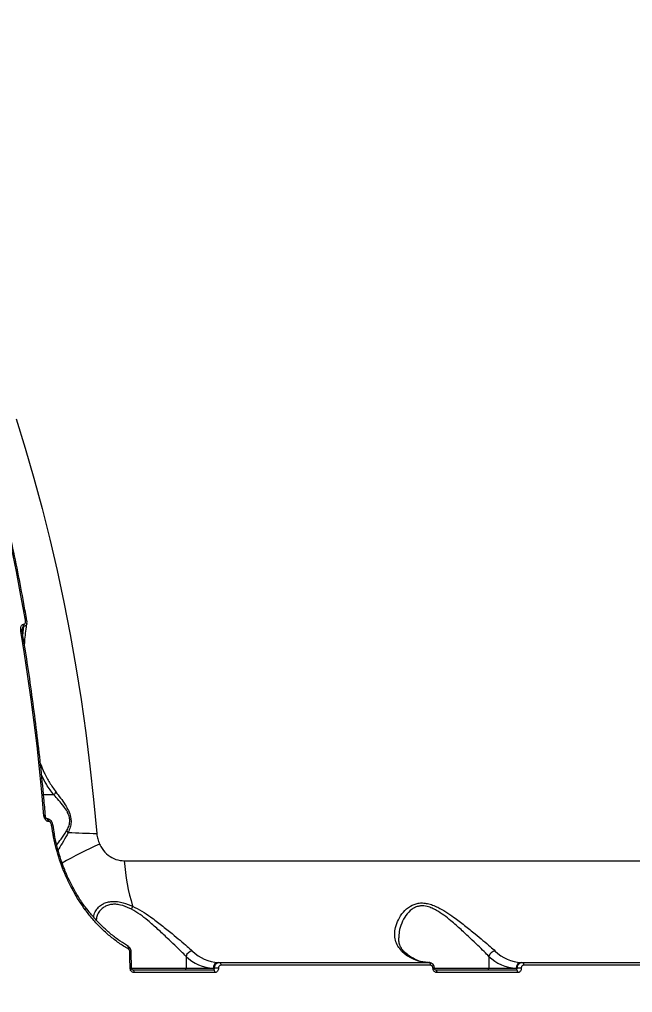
# Model space of a CAD drawing. Header units: millimetres. Extents: x -7735 to 7893, y -6545 to 6034.
# Drawn here: x 3517.8 to 3726.1, y 273.9 to 604.4 of the extents above; entities that cross this region are included whole.
import ezdxf

# ---------------------------------------------------------------- set-up
doc = ezdxf.new("R2010")
doc.units = ezdxf.units.MM
doc.layers.add('DIKOM_ОБЪЕКТ', color=7, linetype='Continuous')
doc.layers.add('DIKOM_РАЗМЕР_ОБЪЕКТА', color=7, linetype='Continuous')
doc.styles.add('style1', font='arial.ttf', dxfattribs={"width": 0.8})
doc.dimstyles.new('1-50', dxfattribs={"dimtxt": 300, "dimasz": 200, "dimexe": 100, "dimexo": 0, "dimgap": 100, "dimtad": 1, "dimtxsty": 'style1', "dimcen": 200, "dimclrd": 7, "dimclre": 7, "dimclrt": 7, "dimadec": 1, "dimazin": 2, "dimtfac": 1, "dimtmove": 0, "dimatfit": 2, "dimfxl": 0, "dimlwd": 25, "dimlwe": 18, "dimarcsym": 0})

# ---------------------------------------------------------------- blocks, each defined once
blk = doc.blocks.new('*D0')
at = {"layer": 'Defpoints', "color": 0, "transparency": 16777216}
for p in [(5893.22, 882.1), (-4595.74, 266.13), (5893.22, -5840.17)]:
    blk.add_point(p, dxfattribs=at)
at = {"layer": 'DIKOM_РАЗМЕР_ОБЪЕКТА', "color": 7, "lineweight": 18, "transparency": 16777216}
for p, q in [((5893.22, 882.1), (5893.22, -5940.17)), ((-4595.74, 266.13), (-4595.74, -5940.17))]:
    blk.add_line(p, q, dxfattribs=at)
at = {"layer": 'DIKOM_РАЗМЕР_ОБЪЕКТА', "color": 7, "lineweight": 25, "transparency": 16777216}
blk.add_line((-4395.74, -5840.17), (5693.22, -5840.17), dxfattribs=at)
at = {"layer": 'DIKOM_РАЗМЕР_ОБЪЕКТА', "color": 7, "transparency": 16777216}
for points in [[(-4395.74, -5806.84), (-4395.74, -5873.51), (-4595.74, -5840.17)], [(5693.22, -5806.84), (5693.22, -5873.51), (5893.22, -5840.17)]]:
    blk.add_solid(points, dxfattribs=at)
at = {"layer": 'DIKOM_РАЗМЕР_ОБЪЕКТА', "color": 7, "transparency": 16777216, "insert": (648.74, -5587), "char_height": 300, "attachment_point": 5, "style": 'style1'}
blk.add_mtext('10450', dxfattribs=at)

msp = doc.modelspace()

# ---------------------------------------------------------------- linework, layer by layer
at = {"layer": 'DIKOM_ОБЪЕКТ', "color": 7, "linetype": 'Continuous', "lineweight": 15}
for p, q in [((3519.194, 398.331), (3518.833, 396.329)), ((3519.031, 395.147), (3519.298, 398.331)), ((3519.298, 398.331), (3519.194, 398.331)), ((3519.197, 398.978), (3519.301, 398.978)), ((3529.522, 341.042), (3526.022, 341.042)), ((3527.196, 332.872), (3527.136, 332.872)), ((3527.705, 332.029), (3527.624, 332.029)), ((3529.216, 330.711), (3529.216, 330.716)), ((3553.438, 318.628), (3853.446, 318.628)), ((3555.918, 282.145), (3555.788, 287.765)), ((3574.433, 286.176), (3574.433, 282.125)), ((3677.293, 286.176), (3677.293, 282.125)), ((3555.887, 282.125), (3574.433, 282.125)), ((3556.232, 281.625), (3583.661, 281.625)), ((3574.433, 282.125), (3583.701, 282.125)), ((3583.701, 282.125), (3584.062, 282.125)), ((3585.416, 284.125), (3585.756, 284.125)), ((3585.756, 284.125), (3656.9, 284.125)), ((3657.415, 283.166), (3586.27, 283.166)), ((3658.747, 282.125), (3677.293, 282.125)), ((3659.092, 281.625), (3686.521, 281.625)), ((3677.293, 282.125), (3686.562, 282.125)), ((3686.562, 282.125), (3686.922, 282.125)), ((3688.276, 284.125), (3688.616, 284.125)), ((3688.616, 284.125), (3759.761, 284.125)), ((3760.275, 283.166), (3689.13, 283.166)), ((3584.176, 280.66), (3556.746, 280.66)), ((3687.036, 280.66), (3659.606, 280.66))]:
    msp.add_line(p, q, dxfattribs=at)
at = {"layer": 'DIKOM_ОБЪЕКТ', "color": 7, "linetype": 'Continuous', "lineweight": 15, "flags": 128}
for points in [[(3516.727, 468.765), (3519.832, 458.795), (3522.78, 448.645), (3525.566, 438.326), (3528.189, 427.847), (3530.647, 417.217), (3532.936, 406.446), (3535.055, 395.545), (3537.002, 384.524), (3538.774, 373.392), (3540.372, 362.161), (3541.791, 350.84), (3543.033, 339.441), (3544.095, 327.973)], [(3519.853, 400.437), (3518.364, 408.72), (3516.785, 416.94), (3515.119, 425.095), (3513.365, 433.18), (3511.524, 441.193), (3509.598, 449.129), (3507.587, 456.985), (3505.492, 464.758)], [(3520.35, 400.288), (3520.345, 400.307), (3520.306, 400.351), (3520.235, 400.388), (3520.133, 400.415), (3520.004, 400.431), (3519.853, 400.437)], [(3526.177, 333.971), (3525.466, 341.923), (3524.677, 349.846), (3523.809, 357.739), (3522.864, 365.598), (3521.841, 373.42), (3520.74, 381.202), (3519.563, 388.942), (3518.309, 396.637)], [(3518.806, 396.492), (3518.804, 396.499), (3518.772, 396.546), (3518.703, 396.585), (3518.6, 396.613), (3518.467, 396.631), (3518.309, 396.637)], [(3527.108, 332.872), (3527.111, 332.872), (3527.256, 332.834), (3527.389, 332.719), (3527.501, 332.536), (3527.581, 332.3), (3527.624, 332.029)], [(3527.196, 332.872), (3527.337, 332.834), (3527.47, 332.719), (3527.581, 332.536), (3527.662, 332.3), (3527.705, 332.029)], [(3540.462, 302.538), (3540.481, 302.497), (3540.475, 302.431), (3540.439, 302.347), (3540.376, 302.249), (3540.287, 302.139), (3540.176, 302.023)], [(3554.681, 289.522), (3554.768, 289.508), (3554.79, 289.499)], [(3554.79, 289.499), (3554.838, 289.463), (3554.888, 289.387), (3554.917, 289.284), (3554.923, 289.157), (3554.906, 289.011), (3554.868, 288.852), (3554.808, 288.684)], [(3555.433, 282.163), (3555.418, 282.867), (3555.404, 283.57), (3555.388, 284.274), (3555.372, 284.977), (3555.356, 285.68), (3555.338, 286.384), (3555.321, 287.087), (3555.302, 287.79)], [(3556.232, 281.625), (3556.33, 281.607), (3556.425, 281.552), (3556.512, 281.464), (3556.59, 281.345), (3556.654, 281.199), (3556.702, 281.032), (3556.734, 280.85), (3556.746, 280.66)], [(3583.661, 281.625), (3583.759, 281.607), (3583.854, 281.552), (3583.942, 281.464), (3584.019, 281.345), (3584.083, 281.199), (3584.132, 281.032), (3584.163, 280.85), (3584.176, 280.66)], [(3585.756, 284.125), (3585.854, 284.107), (3585.948, 284.053), (3586.035, 283.965), (3586.112, 283.847), (3586.176, 283.702), (3586.225, 283.536), (3586.257, 283.355), (3586.27, 283.166)], [(3656.9, 284.125), (3656.998, 284.107), (3657.093, 284.053), (3657.18, 283.965), (3657.257, 283.847), (3657.321, 283.702), (3657.37, 283.536), (3657.402, 283.355), (3657.415, 283.166)], [(3659.092, 281.625), (3659.19, 281.607), (3659.285, 281.552), (3659.372, 281.464), (3659.45, 281.345), (3659.514, 281.199), (3659.562, 281.032), (3659.594, 280.85), (3659.606, 280.66)], [(3686.521, 281.625), (3686.619, 281.607), (3686.714, 281.552), (3686.802, 281.464), (3686.879, 281.345), (3686.943, 281.199), (3686.992, 281.032), (3687.023, 280.85), (3687.036, 280.66)], [(3688.616, 284.125), (3688.714, 284.107), (3688.808, 284.053), (3688.895, 283.965), (3688.972, 283.847), (3689.036, 283.702), (3689.085, 283.536), (3689.117, 283.355), (3689.13, 283.166)]]:
    msp.add_lwpolyline(points, dxfattribs=at)
at = {"layer": 'DIKOM_ОБЪЕКТ', "color": 7, "linetype": 'Continuous', "lineweight": 15}
for centre, radius, start, end in [((3517.324, 398.662), 1.899, 349.96028, 9.57523), ((3517.434, 398.662), 1.894, 349.93206, 9.60346), ((3527.713, 342.963), 2.639, 313.27871, 339.97994), ((3526.323, 333.316), 0.671, 59.35652, 102.58003), ((3528.944, 329.837), 0.919, 72.77285, 103.17476), ((3532.281, 326.528), 2.77, 39.65916, 55.44566), ((3543.536, 456.413), 128.442, 265.92722, 270.24919), ((3618.656, 163.696), 176.698, 114.6198, 119.25314), ((3620.81, 323.089), 67.519, 183.78859, 197.11489), ((3532.591, 316.099), 0.878, 285.76553, 318.09128), ((3550.164, 304.684), 6.289, 336.47241, 346.52739), ((3555.452, 285.97), 1.827, 79.40743, 94.69224), ((3576.74, 285.613), 2.375, 93.66054, 166.28356), ((3585.89, 297.239), 13.122, 224.8593, 267.92855), ((3657.035, 297.239), 13.122, 224.85999, 267.92786), ((3647.769, 286.668), 1.316, 48.30077, 91.5241), ((3679.601, 285.612), 2.375, 93.66716, 166.28317), ((3688.75, 297.239), 13.122, 224.85999, 267.92786), ((3584.2, 295.895), 13.778, 224.86016, 267.92748), ((3687.059, 295.894), 13.778, 224.85884, 267.9288), ((3555.582, 279.711), 2.457, 82.14535, 93.48568), ((3573.966, 282.092), 0.468, 274.71732, 4.10034), ((3585.571, 282.258), 1.874, 94.73877, 184.05273), ((3585.385, 259.235), 22.929, 89.87964, 93.309), ((3658.441, 279.674), 2.494, 82.25149, 93.42171), ((3676.826, 282.092), 0.469, 274.74497, 4.04119), ((3688.43, 282.258), 1.874, 94.73619, 184.06319), ((3688.245, 259.22), 22.944, 89.88019, 93.3079)]:
    msp.add_arc(centre, radius, start, end, dxfattribs=at)
for points, knots in [([(3520.35, 400.288), (3520.013, 402.2), (3519.035, 407.745), (3517.3, 416.843), (3515.094, 427.538), (3512.737, 438.111), (3510.228, 448.554), (3507.969, 457.356), (3506.522, 462.65), (3506.002, 464.552)], [0, 0, 0, 0, 0.0864645, 0.2507431, 0.4150276, 0.5793139, 0.7436045, 0.9078977, 1, 1, 1, 1]), ([(3519.301, 398.978), (3519.368, 398.987), (3519.501, 399.004), (3519.678, 399.151), (3519.836, 399.432), (3519.918, 399.883), (3519.876, 400.247), (3519.853, 400.437)], [0, 0, 0, 0, 0.1206388, 0.2406577, 0.4168521, 0.6949838, 1, 1, 1, 1]), ([(3520.369, 399.281), (3520.378, 399.326), (3520.442, 399.624), (3520.431, 399.973), (3520.349, 400.259), (3520.34, 400.288)], [0, 0, 0, 0, 0.1377714, 0.9119958, 1, 1, 1, 1]), ([(3518.309, 396.637), (3518.276, 396.941), (3518.212, 397.529), (3518.352, 398.254), (3518.608, 398.703), (3518.887, 398.935), (3519.093, 398.963), (3519.197, 398.978)], [0, 0, 0, 0, 0.3047298, 0.5876175, 0.7664346, 0.8828635, 1, 1, 1, 1]), ([(3518.826, 396.493), (3518.807, 396.567), (3518.732, 396.869), (3518.745, 397.211), (3518.795, 397.404), (3518.801, 397.426)], [0, 0, 0, 0, 0.2252729, 0.9124366, 1, 1, 1, 1]), ([(3519.194, 398.331), (3519.179, 398.328), (3519.146, 398.324), (3519.089, 398.278), (3518.986, 398.133), (3518.864, 397.81), (3518.837, 397.51), (3518.821, 397.333)], [0, 0, 0, 0, 0.0453837, 0.1015413, 0.2032918, 0.5305294, 1, 1, 1, 1]), ([(3520.347, 399.266), (3520.328, 399.125), (3520.289, 398.839), (3520.021, 398.556), (3519.689, 398.373), (3519.431, 398.345), (3519.298, 398.331)], [0, 0, 0, 0, 0.2776604, 0.5635308, 0.7758825, 1, 1, 1, 1]), ([(3519.586, 391.657), (3519.6, 391.947), (3519.7, 394.075), (3519.954, 396.617), (3520.297, 398.869), (3520.357, 399.264)], [0, 0, 0, 0, 0.1151604, 0.844927, 1, 1, 1, 1]), ([(3526.665, 333.894), (3526.493, 335.886), (3525.992, 341.665), (3525.041, 351.188), (3523.76, 362.435), (3522.319, 373.609), (3520.749, 384.508), (3519.54, 392.115), (3518.883, 396.033), (3518.806, 396.492)], [0, 0, 0, 0, 0.0939961, 0.2725773, 0.4511649, 0.6297538, 0.8083443, 0.9775398, 1, 1, 1, 1]), ([(3524.971, 351.569), (3525.377, 350.558), (3526.268, 348.341), (3527.998, 345.139), (3529.459, 343.089), (3530.193, 342.06)], [0, 0, 0, 0, 0.29432318, 0.64579829, 1, 1, 1, 1]), ([(3529.522, 341.042), (3528.65, 342.206), (3527.086, 344.292), (3525.888, 346.677), (3525.358, 347.732)], [0, 0, 0, 0, 0.5579985, 1, 1, 1, 1]), ([(3533.852, 328.81), (3534.118, 329.294), (3534.62, 330.209), (3535.013, 331.808), (3534.878, 333.531), (3534.414, 334.677), (3533.749, 335.924), (3532.766, 337.354), (3531.211, 339.219), (3530.086, 340.434), (3529.522, 341.042)], [0, 0, 0, 0, 0.1298007, 0.2451283, 0.3384657, 0.4557904, 0.4772348, 0.6177219, 0.8086908, 1, 1, 1, 1]), ([(3530.193, 342.06), (3530.721, 341.374), (3531.783, 339.995), (3533.269, 337.896), (3534.519, 335.751), (3535.277, 333.722), (3535.44, 331.701), (3535.114, 329.908), (3534.654, 328.848), (3534.414, 328.296)], [0, 0, 0, 0, 0.1836393, 0.3692293, 0.5090715, 0.6522035, 0.7508542, 0.8702092, 1, 1, 1, 1]), ([(3527.624, 332.029), (3527.529, 332.038), (3527.31, 332.06), (3526.96, 332.26), (3526.598, 332.65), (3526.291, 333.244), (3526.217, 333.72), (3526.177, 333.971)], [0, 0, 0, 0, 0.1205454, 0.2783889, 0.4705572, 0.7208289, 1, 1, 1, 1]), ([(3527.139, 332.871), (3527.139, 332.87), (3527.141, 332.87), (3527.1, 332.891), (3527.038, 332.945), (3526.947, 333.051), (3526.832, 333.238), (3526.704, 333.57), (3526.658, 333.872), (3526.659, 334.056), (3526.659, 334.076)], [0, 0, 0, 0, 0.03750608, 0.10248965, 0.17875168, 0.26485168, 0.40873991, 0.62095718, 0.96005904, 1, 1, 1, 1]), ([(3529.203, 330.714), (3529.194, 330.801), (3529.15, 331.204), (3528.879, 331.826), (3528.38, 332.447), (3527.808, 332.775), (3527.389, 332.907), (3527.195, 332.872), (3527.194, 332.871)], [0, 0, 0, 0, 0.081719, 0.3759886, 0.6104886, 0.8127673, 0.9991567, 1, 1, 1, 1]), ([(3528.734, 330.733), (3528.7, 330.899), (3528.631, 331.226), (3528.402, 331.629), (3528.136, 331.891), (3527.898, 332.013), (3527.759, 332.024), (3527.705, 332.029)], [0, 0, 0, 0, 0.2734364, 0.5392792, 0.7386476, 0.8989015, 1, 1, 1, 1]), ([(3532.829, 315.254), (3531.92, 317.739), (3530.078, 322.772), (3529.186, 328.057), (3528.734, 330.733)], [0, 0, 0, 0, 0.4938408, 1, 1, 1, 1]), ([(3533.265, 315.521), (3533.153, 315.78), (3532.528, 317.237), (3531.603, 320.004), (3530.516, 323.806), (3529.718, 327.391), (3529.387, 329.707), (3529.242, 330.715)], [0, 0, 0, 0, 0.0540302, 0.3030882, 0.5536402, 0.8056, 1, 1, 1, 1]), ([(3530.494, 324.09), (3530.975, 324.699), (3532.046, 326.057), (3533.21, 327.831), (3533.852, 328.81)], [0, 0, 0, 0, 0.4484834, 1, 1, 1, 1]), ([(3534.414, 328.296), (3533.861, 327.257), (3532.755, 325.177), (3531.529, 323.3), (3531.024, 322.508), (3530.955, 322.4)], [0, 0, 0, 0, 0.4629149, 0.9266419, 1, 1, 1, 1]), ([(3544.095, 327.973), (3544.1, 327.915), (3544.158, 327.274), (3544.371, 326.021), (3544.817, 324.902), (3545.044, 324.331)], [0, 0, 0, 0, 0.0468206, 0.5142874, 1, 1, 1, 1]), ([(3545.044, 324.331), (3545.314, 323.812), (3546.07, 322.357), (3547.934, 320.433), (3550.573, 318.916), (3552.477, 318.725), (3553.438, 318.628)], [0, 0, 0, 0, 0.1529631, 0.4283726, 0.7114362, 1, 1, 1, 1]), ([(3540.176, 302.023), (3538.772, 304.059), (3535.931, 308.179), (3533.871, 312.877), (3532.829, 315.254)], [0, 0, 0, 0, 0.4941802, 1, 1, 1, 1]), ([(3540.494, 302.563), (3540.149, 303.016), (3539.033, 304.481), (3537.346, 307.16), (3535.457, 310.573), (3534.103, 313.376), (3533.448, 315.064), (3533.27, 315.522)], [0, 0, 0, 0, 0.117278, 0.3790633, 0.6408614, 0.9023837, 1, 1, 1, 1]), ([(3543.107, 299.426), (3543.105, 299.44), (3543.035, 300.091), (3543.46, 301.187), (3544.349, 302.638), (3545.548, 303.673), (3546.962, 304.395), (3548.471, 304.804), (3550.23, 304.912), (3552.616, 304.612), (3554.698, 303.917), (3556.068, 303.312), (3556.28, 303.219)], [0, 0, 0, 0, 0.0035358, 0.1675418, 0.2942492, 0.4242338, 0.5176105, 0.6133149, 0.7076956, 0.8056923, 0.9699585, 1, 1, 1, 1]), ([(3647.734, 287.983), (3647.233, 288.528), (3646.213, 289.637), (3645.47, 291.61), (3645.236, 293.739), (3645.537, 296.107), (3646.455, 298.685), (3648.099, 301.255), (3650.355, 303.299), (3652.743, 304.245), (3654.801, 304.374), (3656.465, 304.159), (3658.204, 303.638), (3660.296, 302.721), (3662.696, 301.337), (3665.743, 299.255), (3669.099, 296.689), (3672.431, 293.988), (3675.342, 291.562), (3677.681, 289.574), (3678.895, 288.481), (3679.449, 287.983)], [0, 0, 0, 0, 0.0545807, 0.1110305, 0.1659453, 0.2220121, 0.2890707, 0.3579593, 0.422672, 0.477404, 0.5047473, 0.5330978, 0.5623523, 0.5923814, 0.6398887, 0.6885839, 0.7592845, 0.8320589, 0.8901599, 0.9498675, 1, 1, 1, 1]), ([(3554.808, 288.684), (3553.725, 289.353), (3551.558, 290.69), (3548.484, 293.077), (3545.538, 295.753), (3542.737, 298.716), (3541.03, 300.92), (3540.176, 302.023)], [0, 0, 0, 0, 0.1976823, 0.3953807, 0.5930942, 0.7965498, 1, 1, 1, 1]), ([(3551.408, 291.834), (3551.347, 291.874), (3550.28, 292.586), (3548.319, 294.221), (3545.545, 296.736), (3542.965, 299.541), (3541.29, 301.506), (3540.537, 302.583), (3540.528, 302.596)], [0, 0, 0, 0, 0.0146848, 0.2594949, 0.505281, 0.7513821, 0.9969865, 1, 1, 1, 1]), ([(3555.931, 302.174), (3555.735, 302.272), (3554.486, 302.9), (3552.647, 303.6), (3550.539, 303.917), (3549.44, 303.867), (3548.378, 303.687), (3547.366, 303.367), (3546.068, 302.604), (3544.972, 301.5), (3544.142, 300.113), (3543.975, 299.094), (3543.891, 298.587)], [0, 0, 0, 0, 0.0313229, 0.200547, 0.2886491, 0.3801538, 0.3970751, 0.4935565, 0.5929472, 0.72667, 0.8640985, 1, 1, 1, 1]), ([(3574.433, 286.176), (3573.9, 286.716), (3572.759, 287.872), (3570.578, 289.983), (3567.936, 292.505), (3564.885, 295.357), (3561.781, 298.088), (3558.808, 300.482), (3556.898, 301.604), (3555.931, 302.174)], [0, 0, 0, 0, 0.1227047, 0.2624584, 0.4060139, 0.5749258, 0.7482642, 0.8723691, 1, 1, 1, 1]), ([(3556.28, 303.219), (3557.327, 302.696), (3559.423, 301.65), (3562.705, 299.373), (3566.167, 296.759), (3569.512, 294.034), (3572.42, 291.617), (3574.792, 289.599), (3576.018, 288.496), (3576.589, 287.983)], [0, 0, 0, 0, 0.1281545, 0.2567398, 0.4268131, 0.5968782, 0.7373095, 0.8775725, 1, 1, 1, 1]), ([(3677.293, 286.176), (3676.776, 286.7), (3675.654, 287.836), (3673.506, 289.917), (3670.876, 292.43), (3667.83, 295.275), (3664.818, 297.948), (3662.034, 300.164), (3659.89, 301.615), (3657.98, 302.6), (3656.149, 303.254), (3654.628, 303.398), (3653.288, 303.207), (3652.272, 302.881), (3650.653, 301.935), (3648.964, 300.099), (3647.561, 297.42), (3646.777, 294.794), (3646.7, 293.153), (3646.667, 292.456)], [0, 0, 0, 0, 0.06143201, 0.13314191, 0.20680266, 0.29393205, 0.38335374, 0.44062089, 0.49905211, 0.53304164, 0.56793913, 0.61789801, 0.63120497, 0.66237803, 0.69458632, 0.77153534, 0.8535171, 0.9377499, 1, 1, 1, 1]), ([(3554.843, 289.601), (3554.636, 289.714), (3553.453, 290.363), (3552.332, 291.169), (3551.408, 291.834)], [0, 0, 0, 0, 0.1745303, 1, 1, 1, 1]), ([(3648.675, 287.656), (3648.559, 287.753), (3648.113, 288.129), (3647.563, 288.901), (3647.004, 290.008), (3646.687, 291.195), (3646.68, 292.069), (3646.676, 292.453)], [0, 0, 0, 0, 0.0752301, 0.2906158, 0.5342464, 0.7957405, 1, 1, 1, 1]), ([(3555.771, 287.765), (3555.772, 287.852), (3555.775, 288.196), (3555.556, 288.752), (3555.169, 289.279), (3554.832, 289.449), (3554.704, 289.513)], [0, 0, 0, 0, 0.1191537, 0.4714921, 0.7998579, 1, 1, 1, 1]), ([(3555.302, 287.79), (3555.29, 287.903), (3555.265, 288.128), (3555.108, 288.428), (3554.94, 288.603), (3554.831, 288.67), (3554.808, 288.684)], [0, 0, 0, 0, 0.3067261, 0.613263, 0.9193615, 1, 1, 1, 1]), ([(3656.561, 284.125), (3656.291, 284.133), (3655.455, 284.155), (3654.057, 284.418), (3652.372, 285.036), (3650.717, 285.967), (3649.479, 286.897), (3648.799, 287.51), (3648.647, 287.647)], [0, 0, 0, 0, 0.1027316, 0.3181889, 0.5309252, 0.7384686, 0.9415054, 1, 1, 1, 1]), ([(3556.746, 280.66), (3556.652, 280.667), (3556.413, 280.685), (3556.048, 280.865), (3555.715, 281.205), (3555.485, 281.656), (3555.45, 281.994), (3555.433, 282.163)], [0, 0, 0, 0, 0.1406064, 0.3550985, 0.569887, 0.7848758, 1, 1, 1, 1]), ([(3556.205, 281.638), (3556.188, 281.638), (3556.16, 281.637), (3556.059, 281.724), (3555.981, 281.846), (3555.928, 282), (3555.912, 282.149), (3555.922, 282.235), (3555.925, 282.266)], [0, 0, 0, 0, 0.2756212, 0.4590183, 0.6094499, 0.762224, 0.9133172, 1, 1, 1, 1]), ([(3583.661, 281.625), (3583.709, 281.631), (3583.805, 281.642), (3583.929, 281.728), (3584.018, 281.855), (3584.062, 281.995), (3584.062, 282.088), (3584.062, 282.125)], [0, 0, 0, 0, 0.2138914, 0.4282179, 0.642776, 0.8578615, 1, 1, 1, 1]), ([(3584.062, 282.125), (3584.068, 282.273), (3584.086, 282.645), (3584.286, 283.208), (3584.669, 283.715), (3585.178, 284.059), (3585.563, 284.103), (3585.756, 284.125)], [0, 0, 0, 0, 0.1417141, 0.3563862, 0.5709477, 0.785437, 1, 1, 1, 1]), ([(3585.433, 282.163), (3585.429, 282.052), (3585.419, 281.773), (3585.273, 281.35), (3584.989, 280.969), (3584.608, 280.71), (3584.32, 280.677), (3584.176, 280.66)], [0, 0, 0, 0, 0.1418438, 0.3567287, 0.5713602, 0.7857073, 1, 1, 1, 1]), ([(3586.27, 283.166), (3586.174, 283.155), (3585.982, 283.133), (3585.729, 282.96), (3585.54, 282.706), (3585.443, 282.424), (3585.436, 282.238), (3585.433, 282.163)], [0, 0, 0, 0, 0.2142094, 0.4285461, 0.6431467, 0.8580834, 1, 1, 1, 1]), ([(3658.763, 282.145), (3658.766, 282.203), (3658.78, 282.517), (3658.586, 283.086), (3658.135, 283.696), (3657.521, 284.043), (3657.029, 284.168), (3656.776, 284.108), (3656.733, 284.097)], [0, 0, 0, 0, 0.0539314, 0.291683, 0.5387622, 0.751489, 0.9573208, 1, 1, 1, 1]), ([(3658.293, 282.163), (3658.281, 282.276), (3658.258, 282.502), (3658.103, 282.802), (3657.881, 283.029), (3657.637, 283.149), (3657.478, 283.161), (3657.415, 283.166)], [0, 0, 0, 0, 0.2151266, 0.4301577, 0.644949, 0.8595665, 1, 1, 1, 1]), ([(3659.606, 280.66), (3659.512, 280.667), (3659.273, 280.686), (3658.908, 280.865), (3658.575, 281.206), (3658.345, 281.656), (3658.31, 281.994), (3658.293, 282.163)], [0, 0, 0, 0, 0.1405858, 0.3550858, 0.5698161, 0.7848678, 1, 1, 1, 1]), ([(3659.065, 281.638), (3659.048, 281.638), (3659.02, 281.637), (3658.919, 281.723), (3658.841, 281.846), (3658.788, 282), (3658.773, 282.149), (3658.782, 282.235), (3658.785, 282.266)], [0, 0, 0, 0, 0.27548515, 0.45897881, 0.6093966, 0.76220548, 0.91328968, 1, 1, 1, 1]), ([(3686.521, 281.625), (3686.569, 281.631), (3686.665, 281.642), (3686.789, 281.728), (3686.878, 281.855), (3686.922, 281.995), (3686.922, 282.088), (3686.922, 282.125)], [0, 0, 0, 0, 0.21411603, 0.42826819, 0.64279684, 0.8578925, 1, 1, 1, 1]), ([(3686.922, 282.125), (3686.928, 282.273), (3686.946, 282.645), (3687.146, 283.208), (3687.528, 283.715), (3688.039, 284.059), (3688.423, 284.103), (3688.616, 284.125)], [0, 0, 0, 0, 0.1417178, 0.3564197, 0.5709439, 0.7854957, 1, 1, 1, 1]), ([(3688.293, 282.163), (3688.289, 282.052), (3688.279, 281.773), (3688.133, 281.35), (3687.849, 280.969), (3687.468, 280.71), (3687.18, 280.677), (3687.036, 280.66)], [0, 0, 0, 0, 0.1418331, 0.3567019, 0.5713173, 0.7857234, 1, 1, 1, 1]), ([(3689.13, 283.166), (3689.034, 283.155), (3688.842, 283.133), (3688.589, 282.96), (3688.4, 282.706), (3688.303, 282.424), (3688.296, 282.238), (3688.293, 282.163)], [0, 0, 0, 0, 0.2143223, 0.4286438, 0.6432291, 0.8580866, 1, 1, 1, 1])]:
    msp.add_open_spline(points, degree=3, knots=knots, dxfattribs=at)

# ---------------------------------------------------------------- dimensions: what is measured, and where the dimension line sits
at = {"layer": 'DIKOM_РАЗМЕР_ОБЪЕКТА'}
dim = msp.add_linear_dim(base=(5893.216, -5840.173), p1=(-4595.736, 266.125), p2=(5893.216, 882.098), text='10450', dimstyle='1-50', dxfattribs=at)
dim.commit()
dim.dimension.update_dxf_attribs({"geometry": '*D0', "text_midpoint": (648.74, -5840.173), "dimtype": 160})

doc.saveas('drawing.dxf')
